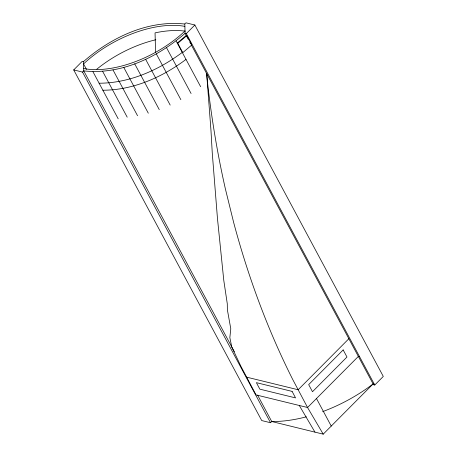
<?xml version="1.0" encoding="UTF-8"?>
<svg xmlns="http://www.w3.org/2000/svg" width="457" height="457" viewBox="0 0 457 457"><rect width="100%" height="100%" fill="white"/><g stroke="black" fill="none" stroke-linecap="round" stroke-linejoin="round"><path stroke-width="0.69" d="M306.293 416.83A105.476 55.268 -28.2 0 1 271.738 421.52L270.538 422.725L261.724 420.566L73.708 69.915L82.237 61.329L83.5 61.638L83.797 61.341C111.148 37.548 147.537 20.062 184.519 24.004L186.045 22.85L194.859 25.009L383.292 376.437L374.763 385.023L373.523 384.72L191.203 44.735M73.708 69.915L82.523 72.075L83.74 70.846L83.5 61.638M234.344 351.759L83.74 70.846L84.048 70.921C121.025 74.862 157.419 57.376 184.771 33.584L185.068 33.287L186.325 33.595L194.859 25.009M348.862 338.728L298.158 389.758L246.654 377.151M374.346 384.246L373.106 383.943L323.219 434.15L307.555 407.507L292.486 379.036A864.404 636.07 -76.2 0 1 233.658 222.496L225.352 188.764A864.404 636.07 -76.2 0 1 207.667 83.882L206.655 73.548L210.985 130.616L212.259 152.912L217.469 218.532L223.781 280.37L227.289 303.814L227.363 309.732L230.785 328.789L229.842 337.637L231.585 346.08L231.293 346.023L240.976 366.428L256.046 394.899L307.555 407.507L358.351 356.431L359.59 356.734M299.306 405.513L314.959 432.128L271.738 421.52L257.588 395.122M186.759 35.686L186.228 35.452L177.242 43.067L177.773 43.301L186.759 35.686L191.763 45.026L182.783 52.641L182.252 52.406C158.368 70.309 129.36 83.157 99.112 83.22M186.005 59.41C162.121 77.319 133.113 90.16 102.871 90.229M314.959 432.128L323.219 434.15M191.237 44.792L191.763 45.026M186.325 33.595L374.763 385.023M188.233 39.188L185.068 33.287L184.828 24.078M189.861 42.227L190.569 43.546M177.773 43.301L182.783 52.641M176.082 40.901L200.634 86.687M166.537 47.717L191.083 93.502M156.317 53.892L180.863 99.677M145.64 59.307L170.187 105.087M316.49 398.561L331.245 426.073M134.712 63.843L159.259 109.629M123.761 67.413L148.308 113.199M113.005 69.95L137.557 115.73M102.665 71.395L127.212 117.175M92.948 71.72L118.197 118.809M86.476 69.373L83.557 63.94A82.586 43.272 -28.2 0 1 184.885 26.38M82.523 72.075L270.538 422.725M155.574 52.566L155.049 32.875A82.586 43.272 -28.2 0 1 185.085 31.145M373.483 383.297L373.523 384.72M373.106 383.943A105.476 55.268 -28.2 0 1 322.653 411.631M185.005 30.985A82.169 43.055 -28.2 0 1 83.682 68.544M96.844 69.156A82.586 43.272 -28.2 0 1 155.831 39.748M343.161 349.908L308.675 384.617L312.485 391.723L346.972 357.014L343.161 349.908M292.109 391.398L256.383 382.652L259.827 389.153L295.548 397.898L292.109 391.398"/></g></svg>
